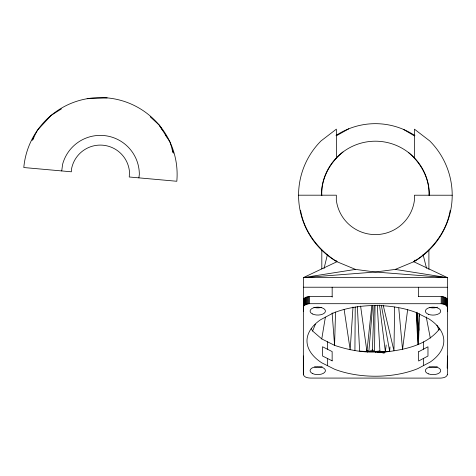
<?xml version="1.0" encoding="UTF-8"?>
<svg xmlns="http://www.w3.org/2000/svg" width="476" height="476" viewBox="0 0 476 476"><rect width="100%" height="100%" fill="white"/><g stroke="black" fill="none" stroke-linecap="round" stroke-linejoin="round"><path stroke-width="0.71" d="M447.375 374.874L447.458 277.651L375.368 272.022L355.483 269.398L336.96 261.723L303.361 277.615L303.337 374.356C303.932 377.45 307.924 377.986 310.542 378.075L440.235 378.111C442.853 378.015 446.839 377.486 447.434 374.392M303.402 374.838L303.343 356M303.355 307.383L303.42 299.701L304.325 298.327L306.175 297.238L309.62 296.5L332.165 296.477M303.414 306.895L303.605 299.225M303.599 306.419L303.908 298.761M303.902 305.955L304.319 305.521L304.325 298.327M304.319 305.521L304.842 305.116L304.848 297.922M304.842 305.116L305.467 304.753L305.467 297.56M305.467 304.753L306.175 304.432L306.175 297.238M306.175 304.432L306.955 304.158L306.96 296.964M306.955 304.158L307.799 303.944L307.805 296.75M307.799 303.944L308.692 303.789L308.698 296.596M308.692 303.789L309.62 303.694L309.62 296.5M321.812 268.928L321.818 250.096M327.411 365.651L327.417 358.458M327.417 349.205L327.417 341.768M332.147 360.921L332.153 351.58L322.526 346.754L322.526 356.006L332.147 360.832M332.165 297.137L332.165 287.224M336.359 158.472L336.365 129.151L321.08 140.878A76.814 76.814 0 0 0 336.96 261.723C318.747 250.209 304.099 231.806 300.546 210.249M386.167 344.981L385.358 351.972C404.874 349.717 427.026 345.165 439.622 328.767M414.429 158.538L414.435 129.169L429.715 140.902A76.814 76.814 0 0 1 413.775 261.74L395.247 269.41L375.368 272.022L303.361 277.615L355.483 269.398M418.648 296.584L418.654 287.248M423.366 365.675L423.366 358.482M423.372 349.229L423.372 341.792M447.452 307.413C447.006 304.634 443.543 303.962 441.192 303.724L441.192 296.53L418.648 296.494M442.115 303.819L442.115 296.625L441.192 296.53M443.007 303.98L443.007 296.786L442.115 296.625M443.852 304.194L443.852 297L443.007 296.786M444.638 304.462L444.638 297.268L443.852 297M445.346 304.783L445.346 297.589L444.638 297.268M445.964 305.152L445.964 297.958L445.346 297.589M446.488 305.556L446.488 298.363L445.964 297.958M446.904 305.991L446.904 298.797L446.488 298.363M447.208 306.455L446.904 298.797M303.355 311.352L303.42 299.701M447.44 356.036L447.19 368.156M354.923 350.473L355.221 306.984M385.042 352.317L376.248 352.062L374.564 351.568L375.028 305.473M321.824 195.701C320.913 178.702 329.975 162.465 343 151.981M428.935 195.22C429.763 178.815 421.028 163.173 408.753 152.736M394.646 307.068L393.95 350.717L383.21 305.229M335.526 312.054L334.58 345.362C347.908 349.8 361.992 352.621 376.064 352.02M372.327 351.568L374.065 306.127M419.612 313.946L418.398 344.44L416.625 312.69M353.002 307.044L350.181 349.854L344.124 309.459M380.026 352.317L380.562 352.377L378.95 352.169L389.671 351.342L389.969 346.921M368.864 351.562L372.601 305.824M371.762 305.979L366.925 351.562L367.502 352.109M407.635 309.65L402.535 349.455L398.769 308.067M61.731 170.938L62.606 164.297A39.032 39.032 0 0 1 139.337 174.4L138.885 177.863M450.213 210.285C446.649 231.836 431.994 250.239 413.775 261.74L447.458 277.651L303.361 277.615M377.765 352.014L377.843 351.568L380.145 351.895L377.765 352.014L379.42 351.568L385.358 351.574L379.527 305.17M332.111 313.006L334.58 345.362L321.764 338.93L325.382 317.105M324.043 268.488L327.47 254.434M32.927 139.641L33.992 136.874M321.764 338.93L312.601 331.01L315.392 324.186M32.094 140.491L37.485 130.198L51.063 115.442L61.434 108.873M413.775 261.74L415.108 260.003M384.644 352.175L385.358 351.574M336.365 135.779L348.771 128.806M381.71 352.139L383.715 352.038M375.439 352.05L375.766 351.937M367.061 350.265L369.186 351.562L372.393 349.878L374.564 351.568L379.925 350.961M87.138 98.722L107.177 97.889A76.814 76.814 0 0 1 176.816 181.267L129.246 176.995L129.502 172.056A29.286 29.286 0 0 0 71.501 169.105L71.364 171.8L23.8 167.534A76.814 76.814 0 0 1 107.177 97.889M309.62 303.694L441.192 303.724M298.571 195.19L336.353 195.196L336.294 199.896A39.365 39.365 0 0 0 414.352 200.795L414.417 195.214L452.2 195.225M303.361 287.218L447.458 287.254M365.497 351.562L377.843 351.568M384.293 353.132L380.699 352.401L383.525 352.787M374.564 351.568L376.933 351.895M395.247 269.41L447.458 277.651M380.449 351.818L379.42 351.568M403.517 129.436L414.429 135.904M150.226 116.828L159.281 125.158L169.997 142.092L173.472 153.195M336.068 260.55L336.96 261.723M159.281 125.158L162.304 129.954M165.636 135.202L166.79 137.029M311.203 328.476L312.601 331.01M436.926 325.275L438.997 330.047M447.208 299.261L447.452 311.381M377.426 351.96L377.522 352.294M423.075 254.606L426.544 268.285M426.246 316.962L430.304 338.103M381.401 305.497L389.671 351.342M172.092 148.786L172.604 152.308M360.594 306.08L366.925 351.562L359.624 351.086L357.363 306.526M419.291 313.916L419.523 316.123M417.678 313.327L418.963 330.279M417.047 312.155L418.678 337.359M377.284 305.217L379.961 351.568M416.298 312.863L417.868 344.725M428.894 250.144L428.912 269.47M336.008 135.481A71.537 71.537 0 0 1 414.929 135.595M429.394 195.452A54.008 54.008 0 0 0 379.348 141.342A54.008 54.008 0 0 0 321.919 187.538A54.044 54.044 0 0 0 321.651 195.541M321.592 307.341A7.664 3.957 0 0 1 313.928 307.341M437.444 307.193A7.681 3.969 0 0 1 429.197 307.371M437.343 366.758A7.681 3.969 0 0 1 429.09 366.877M322.133 366.704A7.681 3.969 0 0 1 314.481 367.038M418.636 351.752L418.636 360.998L427.972 356.03L427.972 346.778L418.636 351.752M332.932 313.166L320.497 319.789A68.413 35.343 0 0 0 321.758 362.813L334.574 369.239A68.413 35.343 0 0 0 417.863 368.602L430.298 361.986A68.413 35.343 0 0 0 429.037 318.956L416.214 312.53A68.413 35.343 0 0 0 332.932 313.166M312.339 313.904A7.664 3.957 0 0 0 325.162 312.131A7.664 3.957 0 0 0 315.772 307.282A7.664 3.957 0 0 0 312.339 313.904M428.632 314.38A7.681 3.969 0 0 0 440.699 311.488A7.681 3.969 0 0 0 429.816 307.532A7.681 3.969 0 0 0 428.632 314.38M428.531 373.88A7.681 3.969 0 0 0 440.675 371.072A7.681 3.969 0 0 0 429.899 367.044A7.681 3.969 0 0 0 428.531 373.88M312.791 373.672A7.681 3.969 0 0 0 325.304 371.339A7.681 3.969 0 0 0 315.136 366.907A7.681 3.969 0 0 0 312.791 373.672"/></g></svg>
